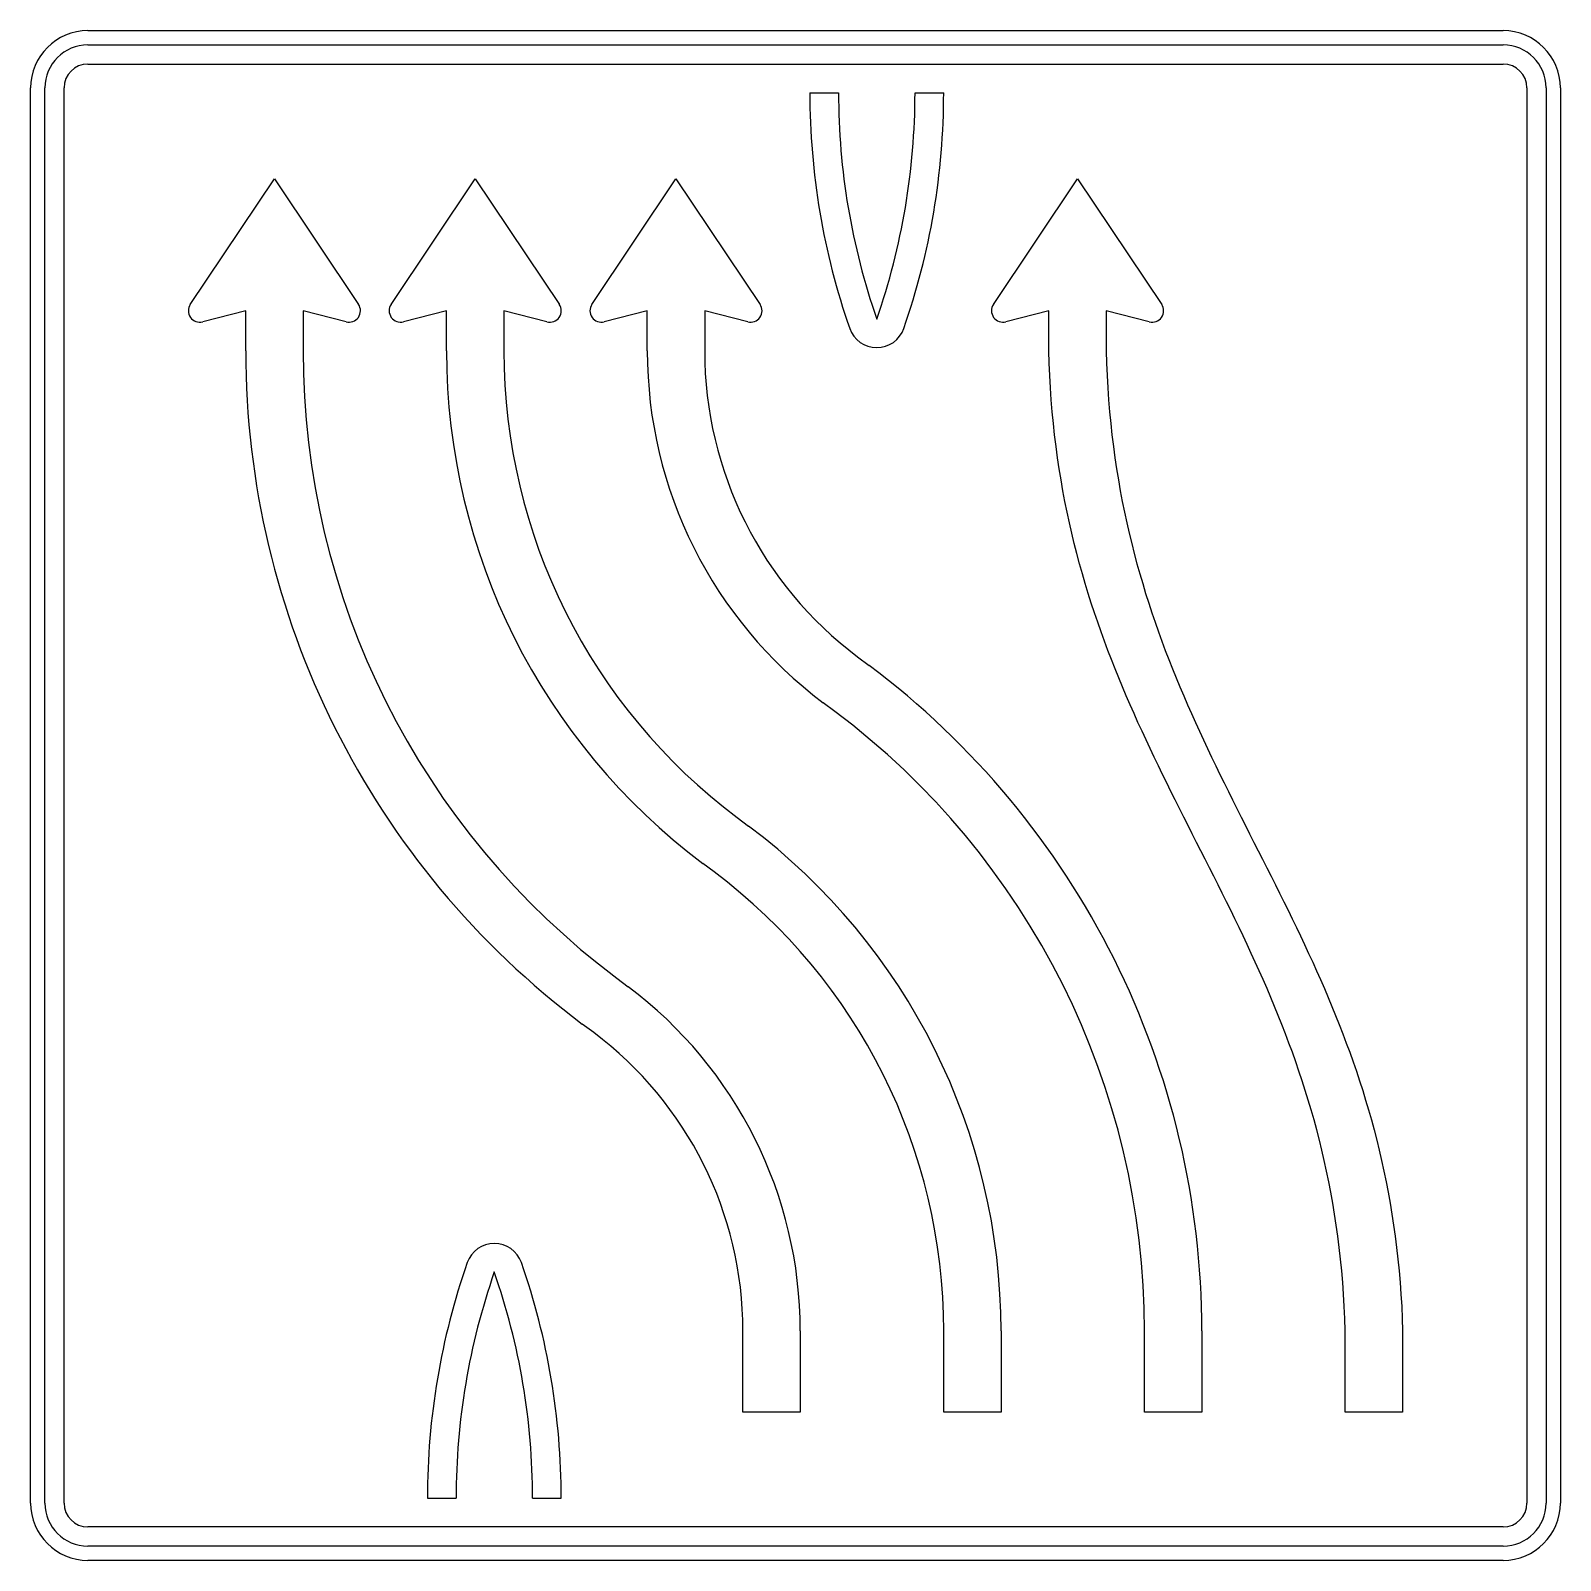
# Model space of a CAD drawing. Extents: x 0 to 1600, y 0 to 1600.
import ezdxf

# ---------------------------------------------------------------- set-up
doc = ezdxf.new("R2010")
doc.units = 0
doc.header["$LTSCALE"] = 25
doc.linetypes.add('AUSGEZOGEN', pattern=[0])
doc.layers.get('0').update_dxf_attribs({"linetype": 'AUSGEZOGEN'})

msp = doc.modelspace()

# ---------------------------------------------------------------- linework, layer by layer
for p, q in [((60, 1600), (1540, 1600)), ((60, 1585), (1540, 1585)), ((60, 1565), (1540, 1565)), ((0, 60), (0, 1540)), ((15, 60), (15, 1540)), ((35, 60), (35, 1540)), ((1565, 1540), (1565, 60)), ((1585, 1540), (1585, 60)), ((1600, 1540), (1600, 60)), ((815, 1535), (845, 1535)), ((925, 1535), (955, 1535)), ((167, 1313.7), (255, 1445)), ((255, 1445), (343, 1313.7)), ((377, 1313.7), (465, 1445)), ((465, 1445), (553, 1313.7)), ((587, 1313.7), (675, 1445)), ((675, 1445), (763, 1313.7)), ((1007, 1313.7), (1095, 1445)), ((1095, 1445), (1183, 1313.7)), ((225, 1307), (180, 1295.4)), ((225, 1265), (225, 1307)), ((330, 1295.4), (285, 1307)), ((285, 1307), (285, 1265)), ((435, 1307), (390, 1295.4)), ((435, 1265), (435, 1307)), ((540, 1295.4), (495, 1307)), ((495, 1307), (495, 1265)), ((645, 1307), (600, 1295.4)), ((645, 1265), (645, 1307)), ((750, 1295.4), (705, 1307)), ((705, 1307), (705, 1265)), ((885, 1298.4), (885, 1298.4)), ((1065, 1307), (1020, 1295.4)), ((1065, 1265), (1065, 1307)), ((1170, 1295.4), (1125, 1307)), ((1125, 1307), (1125, 1265)), ((856.7, 1288.5), (856.7, 1288.5)), ((913.3, 1288.5), (913.3, 1288.5)), ((1065.4, 1252), (1065, 1265)), ((1125, 1265), (1125.4, 1252)), ((1065.9, 1239.1), (1065.4, 1252)), ((1125.4, 1252), (1125.9, 1239.1)), ((1066.6, 1226.4), (1065.9, 1239.1)), ((1125.9, 1239.1), (1126.6, 1226.4)), ((1067.5, 1213.8), (1066.6, 1226.4)), ((1126.6, 1226.4), (1127.5, 1213.8)), ((1068.5, 1201.4), (1067.5, 1213.8)), ((1069.7, 1189.2), (1068.5, 1201.4)), ((1127.5, 1213.8), (1128.5, 1201.4)), ((1128.5, 1201.4), (1129.7, 1189.2)), ((1071, 1177.1), (1069.7, 1189.2)), ((1129.7, 1189.2), (1131, 1177.1)), ((1072.5, 1165.1), (1071, 1177.1)), ((1131, 1177.1), (1132.5, 1165.1)), ((1074.1, 1153.3), (1072.5, 1165.1)), ((1075.8, 1141.7), (1074.1, 1153.3)), ((1132.5, 1165.1), (1134.1, 1153.3)), ((1134.1, 1153.3), (1135.8, 1141.7)), ((1077.7, 1130.1), (1075.8, 1141.7)), ((1135.8, 1141.7), (1137.7, 1130.1)), ((1079.7, 1118.8), (1077.7, 1130.1)), ((1137.7, 1130.1), (1139.7, 1118.7)), ((1081.8, 1107.5), (1079.7, 1118.8)), ((1084.1, 1096.3), (1081.8, 1107.5)), ((1139.7, 1118.7), (1141.8, 1107.5)), ((1141.8, 1107.5), (1144.1, 1096.3)), ((1086.5, 1085.3), (1084.1, 1096.3)), ((1144.1, 1096.3), (1146.5, 1085.3)), ((1089, 1074.4), (1086.5, 1085.3)), ((1091.6, 1063.7), (1089, 1074.4)), ((1146.5, 1085.3), (1149, 1074.4)), ((1149, 1074.4), (1151.6, 1063.7)), ((1094.3, 1053), (1091.6, 1063.7)), ((1151.6, 1063.7), (1154.3, 1053)), ((1097.1, 1042.4), (1094.3, 1053)), ((1100, 1032), (1097.1, 1042.4)), ((1154.3, 1053), (1157.1, 1042.4)), ((1157.1, 1042.4), (1160, 1032)), ((1103.1, 1021.6), (1100, 1032)), ((1160, 1032), (1163.1, 1021.6)), ((1106.2, 1011.4), (1103.1, 1021.6)), ((1109.4, 1001.2), (1106.2, 1011.4)), ((1163.1, 1021.6), (1166.2, 1011.4)), ((1166.2, 1011.4), (1169.4, 1001.2)), ((1112.7, 991.2), (1109.4, 1001.2)), ((1169.4, 1001.2), (1172.7, 991.2)), ((1116.1, 981.2), (1112.7, 991.2)), ((1119.6, 971.3), (1116.1, 981.2)), ((1172.7, 991.2), (1176.1, 981.2)), ((1176.1, 981.2), (1179.6, 971.3)), ((1123.1, 961.5), (1119.6, 971.3)), ((1126.8, 951.8), (1123.1, 961.5)), ((1179.6, 971.3), (1183.1, 961.5)), ((1183.1, 961.5), (1186.8, 951.8)), ((865, 945), (877, 936)), ((1130.5, 942.1), (1126.8, 951.8)), ((1186.8, 951.8), (1190.5, 942.1)), ((1134.3, 932.6), (1130.5, 942.1)), ((1138.1, 923.1), (1134.3, 932.6)), ((1190.5, 942.1), (1194.3, 932.6)), ((1194.3, 932.6), (1198.1, 923)), ((1142, 913.6), (1138.1, 923.1)), ((1146, 904.2), (1142, 913.6)), ((1198.1, 923), (1202, 913.6)), ((1202, 913.6), (1206, 904.2)), ((841, 888), (829, 897)), ((1150, 894.9), (1146, 904.2)), ((1206, 904.2), (1210, 894.9)), ((1154.1, 885.6), (1150, 894.9)), ((1158.2, 876.4), (1154.1, 885.6)), ((1210, 894.9), (1214.1, 885.6)), ((1214.1, 885.6), (1218.2, 876.4)), ((1162.4, 867.3), (1158.2, 876.4)), ((1166.6, 858.1), (1162.4, 867.3)), ((1218.2, 876.4), (1222.4, 867.3)), ((1222.4, 867.3), (1226.6, 858.1)), ((1170.9, 849.1), (1166.6, 858.1)), ((1175.2, 840), (1170.9, 849.1)), ((1226.6, 858.1), (1230.9, 849.1)), ((1230.9, 849.1), (1235.2, 840)), ((1179.5, 831), (1175.2, 840)), ((1235.2, 840), (1239.5, 831)), ((1183.9, 822), (1179.5, 831)), ((1188.3, 813.1), (1183.9, 822)), ((1239.5, 831), (1243.9, 822)), ((1243.9, 822), (1248.3, 813.1)), ((1192.7, 804.2), (1188.3, 813.1)), ((1197.2, 795.3), (1192.7, 804.2)), ((1248.3, 813.1), (1252.7, 804.2)), ((1252.7, 804.2), (1257.2, 795.3)), ((1201.6, 786.4), (1197.2, 795.3)), ((1206.1, 777.5), (1201.6, 786.4)), ((1257.2, 795.3), (1261.6, 786.4)), ((1261.6, 786.4), (1266.1, 777.5)), ((739, 777), (751, 768)), ((1210.6, 768.7), (1206.1, 777.5)), ((1215, 759.8), (1210.6, 768.7)), ((1266.1, 777.5), (1270.6, 768.7)), ((1270.6, 768.7), (1275, 759.8)), ((1219.5, 751), (1215, 759.8)), ((1275, 759.8), (1279.5, 751)), ((1224, 742.1), (1219.5, 751)), ((1228.5, 733.3), (1224, 742.1)), ((1279.5, 751), (1284, 742.1)), ((1284, 742.1), (1288.5, 733.3)), ((715, 720), (703, 729)), ((1233, 724.4), (1228.5, 733.3)), ((1237.4, 715.6), (1233, 724.4)), ((1288.5, 733.3), (1293, 724.4)), ((1293, 724.4), (1297.4, 715.6)), ((1241.9, 706.7), (1237.4, 715.6)), ((1246.3, 697.8), (1241.9, 706.7)), ((1297.4, 715.6), (1301.9, 706.7)), ((1301.9, 706.7), (1306.3, 697.8)), ((1250.8, 688.9), (1246.3, 697.8)), ((1255.2, 680), (1250.8, 688.9)), ((1306.3, 697.8), (1310.8, 688.9)), ((1310.8, 688.9), (1315.2, 680)), ((1259.5, 671), (1255.2, 680)), ((1315.2, 680), (1319.5, 671)), ((1263.9, 662.1), (1259.5, 671)), ((1268.2, 653.1), (1263.9, 662.1)), ((1319.5, 671), (1323.9, 662.1)), ((1323.9, 662.1), (1328.2, 653.1)), ((1272.5, 644), (1268.2, 653.1)), ((1276.7, 634.9), (1272.5, 644)), ((1328.2, 653.1), (1332.5, 644)), ((1332.5, 644), (1336.7, 634.9)), ((1280.9, 625.8), (1276.7, 634.9)), ((1285, 616.6), (1280.9, 625.8)), ((1336.7, 634.9), (1340.9, 625.8)), ((1340.9, 625.8), (1345, 616.6)), ((613, 609), (625, 600)), ((1289.1, 607.4), (1285, 616.6)), ((1345, 616.6), (1349.1, 607.4)), ((1293.2, 598.1), (1289.1, 607.4)), ((1297.1, 588.7), (1293.2, 598.1)), ((1349.1, 607.4), (1353.2, 598.1)), ((1353.2, 598.1), (1357.1, 588.7)), ((1301.1, 579.4), (1297.1, 588.7)), ((1304.9, 569.9), (1301.1, 579.4)), ((1357.1, 588.7), (1361.1, 579.4)), ((1361.1, 579.4), (1364.9, 569.9)), ((589, 552), (577, 561)), ((1308.7, 560.4), (1304.9, 569.9)), ((1312.5, 550.8), (1308.7, 560.4)), ((1364.9, 569.9), (1368.7, 560.4)), ((1368.7, 560.4), (1372.5, 550.8)), ((1316.1, 541.1), (1312.5, 550.8)), ((1372.5, 550.8), (1376.1, 541.1)), ((1319.7, 531.4), (1316.1, 541.1)), ((1323.2, 521.5), (1319.7, 531.4)), ((1376.1, 541.1), (1379.7, 531.4)), ((1379.7, 531.4), (1383.2, 521.5)), ((1326.6, 511.6), (1323.2, 521.5)), ((1383.2, 521.5), (1386.6, 511.6)), ((1329.9, 501.6), (1326.6, 511.6)), ((1333.2, 491.5), (1329.9, 501.6)), ((1386.6, 511.6), (1389.9, 501.6)), ((1389.9, 501.6), (1393.2, 491.5)), ((1336.3, 481.4), (1333.2, 491.5)), ((1339.4, 471.1), (1336.3, 481.4)), ((1393.2, 491.5), (1396.3, 481.4)), ((1396.3, 481.4), (1399.4, 471.1)), ((1342.3, 460.7), (1339.4, 471.1)), ((1399.4, 471.1), (1402.3, 460.7)), ((1345.2, 450.2), (1342.3, 460.7)), ((1347.9, 439.6), (1345.2, 450.2)), ((1402.3, 460.7), (1405.2, 450.2)), ((1405.2, 450.2), (1407.9, 439.6)), ((1350.5, 428.9), (1347.9, 439.6)), ((1407.9, 439.6), (1410.5, 428.9)), ((1353, 418.1), (1350.5, 428.9)), ((1355.4, 407.2), (1353, 418.1)), ((1410.5, 428.9), (1413, 418.1)), ((1413, 418.1), (1415.4, 407.2)), ((1357.7, 396.1), (1355.4, 407.2)), ((1415.4, 407.2), (1417.7, 396.1)), ((1359.9, 385), (1357.7, 396.1)), ((1361.9, 373.7), (1359.9, 385)), ((1417.7, 396.1), (1419.9, 385)), ((1419.9, 385), (1421.9, 373.7)), ((1363.8, 362.2), (1361.9, 373.7)), ((1421.9, 373.7), (1423.8, 362.2)), ((1365.6, 350.7), (1363.8, 362.2)), ((1423.8, 362.2), (1425.6, 350.7)), ((1367.2, 339), (1365.6, 350.7)), ((1368.7, 327.1), (1367.2, 339)), ((1425.6, 350.7), (1427.2, 339)), ((1427.2, 339), (1428.7, 327.1)), ((1370.1, 315.1), (1368.7, 327.1)), ((1428.7, 327.1), (1430.1, 315.1)), ((456.7, 311.5), (456.7, 311.5)), ((513.3, 311.5), (513.3, 311.5)), ((1371.3, 303), (1370.1, 315.1)), ((1430.1, 315.1), (1431.3, 303)), ((485, 301.6), (485, 301.6)), ((1372.3, 290.7), (1371.3, 303)), ((1373.2, 278.3), (1372.3, 290.7)), ((1431.3, 303), (1432.3, 290.7)), ((1432.3, 290.7), (1433.2, 278.3)), ((1374, 265.7), (1373.2, 278.3)), ((1433.2, 278.3), (1434, 265.7)), ((1374.6, 252.9), (1374, 265.7)), ((1434, 265.7), (1434.6, 252.9)), ((745, 155), (745, 240)), ((805, 240), (805, 155)), ((955, 155), (955, 240)), ((1015, 240), (1015, 155)), ((1165, 155), (1165, 240)), ((1225, 240), (1225, 155)), ((1375, 240), (1374.6, 252.9)), ((1375, 155), (1375, 240)), ((1434.6, 252.9), (1435, 240)), ((1435, 240), (1435, 155)), ((805, 155), (745, 155)), ((1015, 155), (955, 155)), ((1225, 155), (1165, 155)), ((1435, 155), (1375, 155)), ((415, 65), (445, 65)), ((525, 65), (555, 65)), ((1540, 35), (60, 35)), ((1540, 15), (60, 15)), ((1540, 0), (60, 0))]:
    msp.add_line(p, q)
for centre, radius, start, end in [((60, 1540), 60, 90, 180), ((1540, 1540), 60, 0, 90), ((60, 1540), 45, 90, 180), ((1540, 1540), 45, 0, 90), ((60, 1540), 25, 90, 180), ((1540, 1540), 25, 0, 90), ((1565, 1535), 750, 180, 199.1881), ((1565, 1535), 720, 180, 199.1881), ((205, 1535), 720, 340.8119, 360), ((205, 1535), 750, 340.8119, 360), ((177, 1307), 12, 146.195, 284.475), ((333, 1307), 12, 255.525, 393.805), ((387, 1307), 12, 146.195, 284.475), ((543, 1307), 12, 255.525, 393.805), ((597, 1307), 12, 146.195, 284.475), ((753, 1307), 12, 255.525, 393.805), ((1017, 1307), 12, 146.195, 284.475), ((1173, 1307), 12, 255.525, 393.805), ((885, 1298.4), 30, 199.1881, 340.8119), ((1105, 1265), 880, 180, 233.13), ((1105, 1265), 820, 180, 233.13), ((1105, 1265), 670, 180, 233.13), ((1105, 1265), 610, 180, 233.13), ((1105, 1265), 460, 180, 233.13), ((1105, 1265), 400, 180, 233.13), ((355, 240), 870, 0, 53.13), ((355, 240), 810, 0, 53.13), ((355, 240), 660, 0, 53.13), ((355, 240), 600, 0, 53.13), ((355, 240), 450, 0, 53.13), ((355, 240), 390, 0, 53.13), ((485, 301.6), 30, 19.1881, 160.8119), ((1165, 65), 750, 160.8119, 180), ((-195, 65), 750, 0, 19.1881), ((1165, 65), 720, 160.8119, 180), ((-195, 65), 720, 0, 19.1881), ((60, 60), 60, 180, 270), ((60, 60), 45, 180, 270), ((60, 60), 25, 180, 270), ((1540, 60), 60, 270, 360), ((1540, 60), 45, 270, 360), ((1540, 60), 25, 270, 360)]:
    msp.add_arc(centre, radius, start, end)

doc.saveas('drawing.dxf')
